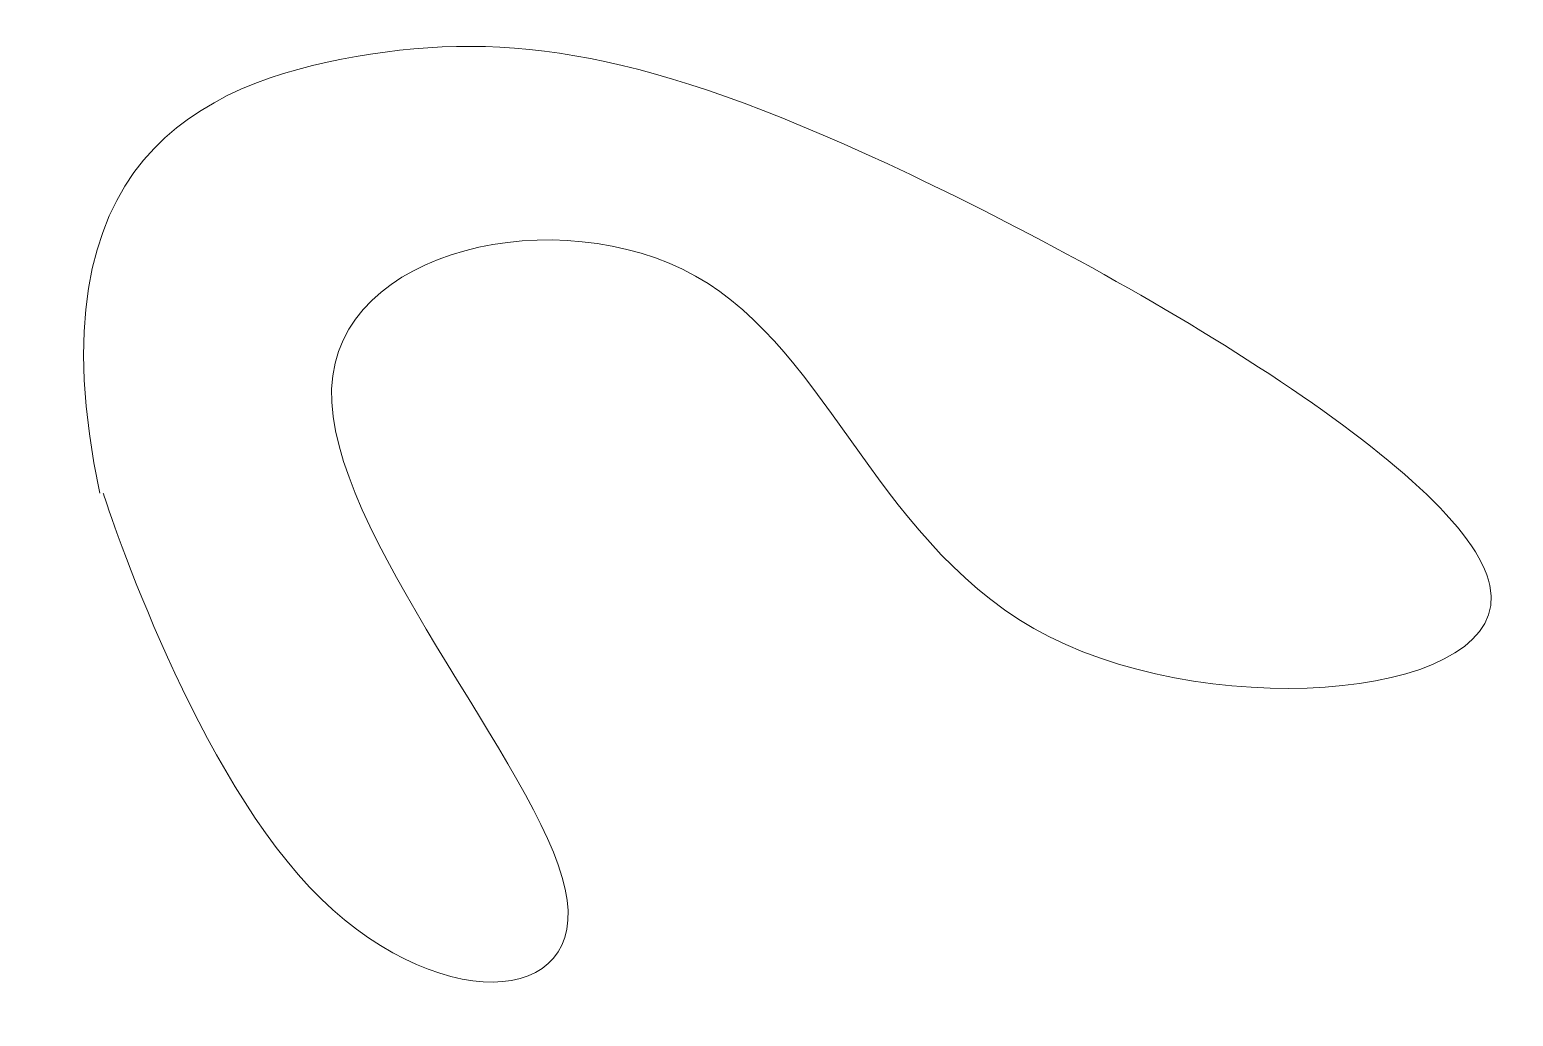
# Model space of a CAD drawing. Header units: millimetres. Extents: x 0.6 to 85.2, y 1.4 to 57.7.
import ezdxf

# ---------------------------------------------------------------- set-up
doc = ezdxf.new("R2010")
doc.units = ezdxf.units.MM
doc.layers.get('0').update_dxf_attribs({"linetype": 'CONTINUOUS', "lineweight": 0})

msp = doc.modelspace()

# ---------------------------------------------------------------- linework, layer by layer
msp.add_open_spline([(4.55, 31.25), (0.55, 50.25), (20.15, 59.05), (43.75, 55.05), (101.95, 21.05), (51.75, 16.65), (43.55, 50.65), (5.35, 42.65), (41.75, 2.05), (14.35, 1.05), (4.75, 31.25), (4.75, 31.25)], degree=3)

doc.saveas('drawing.dxf')
